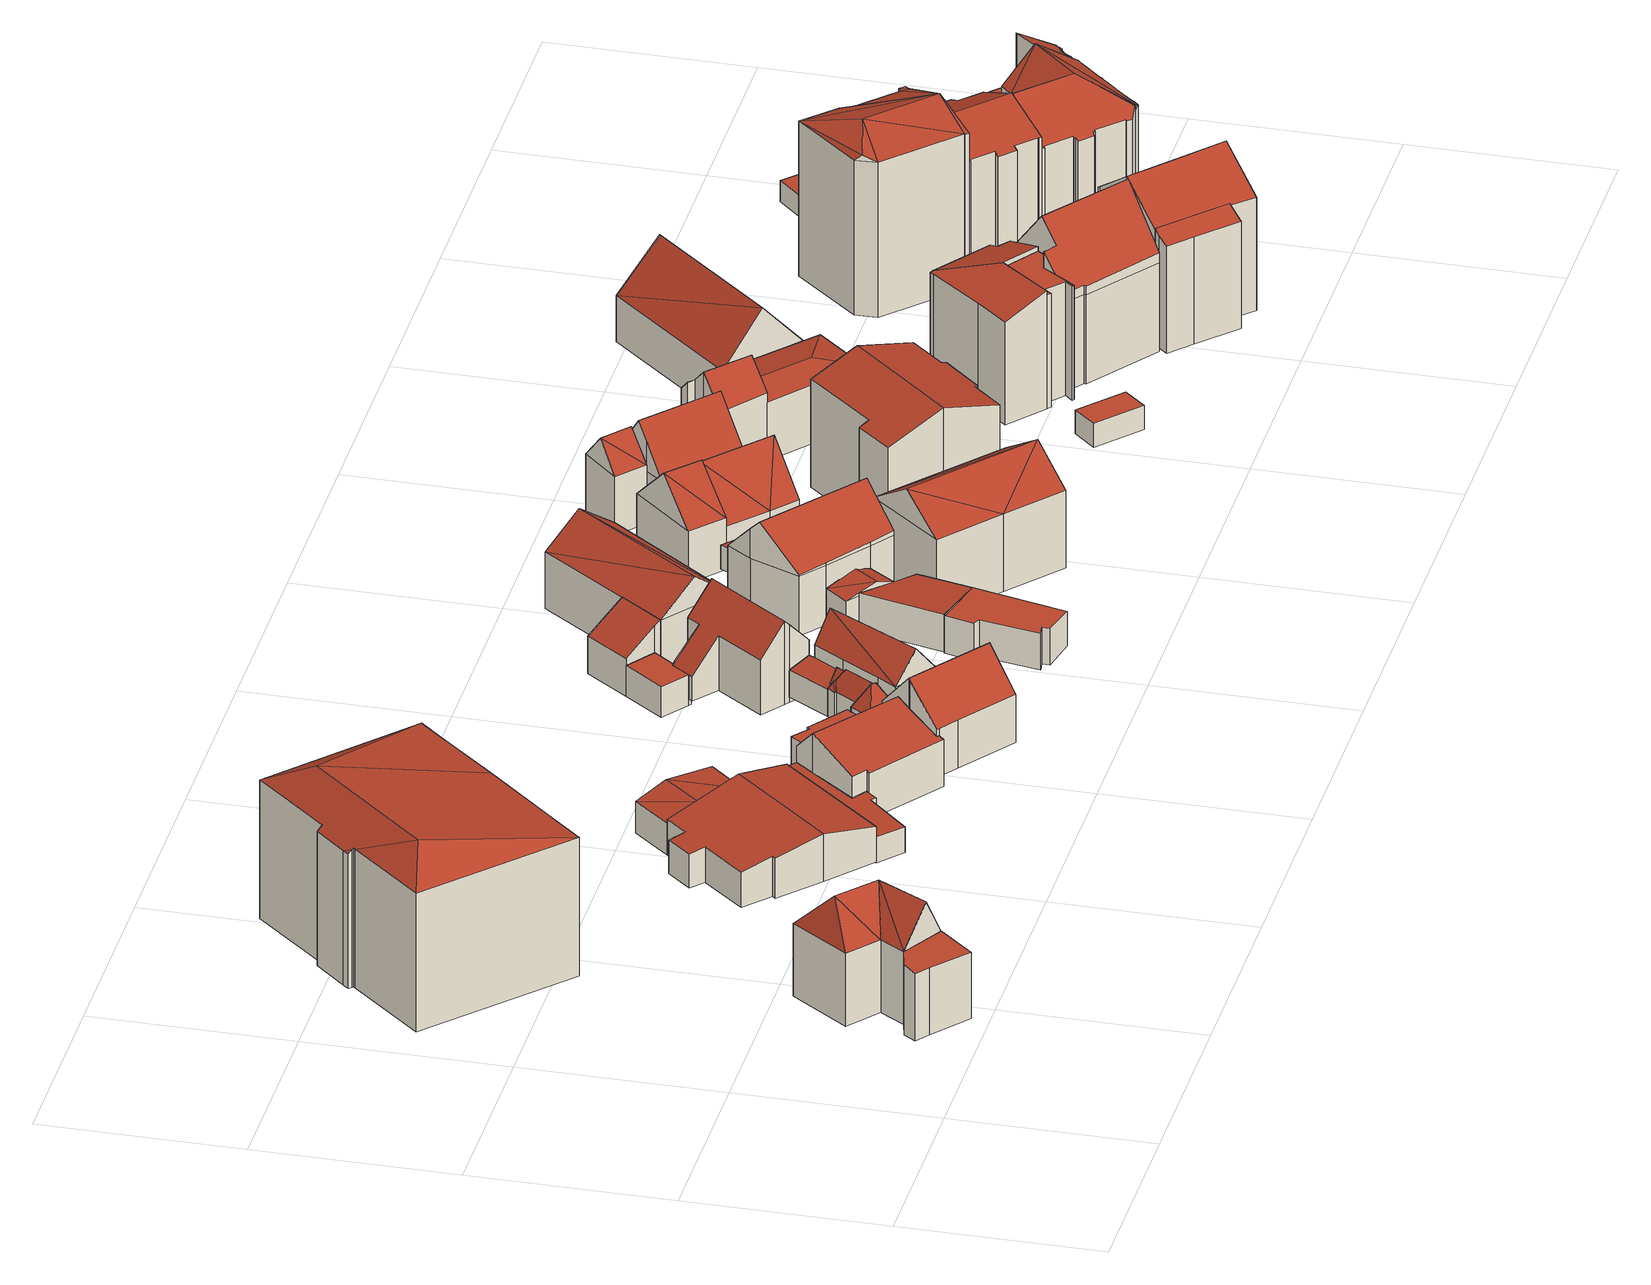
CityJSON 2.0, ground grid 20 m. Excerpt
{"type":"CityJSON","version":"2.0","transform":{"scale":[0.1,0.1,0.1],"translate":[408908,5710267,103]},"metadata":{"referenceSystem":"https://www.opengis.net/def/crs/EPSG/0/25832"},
"CityObjects":{
"building1":{"type":"Building","attributes":{"Gemeindeschluessel":"05978036","Geometrietyp2DReferenz":"3000","function":"31001_1000"},"children":["building1-1","building1-2","building1-3"]},
"building1-1":{"type":"BuildingPart","attributes":{"roofType":"2100","measuredHeight":7.74},"parents":["building1"],"geometry":[{"type":"MultiSurface","lod":"2","boundaries":[[[0,1,2,3]],[[1,4,5,2]],[[4,6,7,5]],[[8,9,10,11,12]],[[9,0,3,10]],[[9,8,6,4,1,0]],[[3,2,5,7,11,10]],[[12,6,8]],[[12,11,7,6]]],"semantics":{"surfaces":[{"type":"WallSurface"},{"type":"RoofSurface"},{"type":"GroundSurface"},{"type":"ClosureSurface"}],"values":[0,0,0,0,0,1,2,0,3]}}]},
"building1-2":{"type":"BuildingPart","attributes":{"roofType":"5000","measuredHeight":11.65},"parents":["building1"],"geometry":[{"type":"MultiSurface","lod":"2","boundaries":[[[6,13,14,7]],[[15,16,17,18]],[[16,12,11,17]],[[13,19,15]],[[19,13,6]],[[19,6,20]],[[16,15,19,20]],[[12,16,20]],[[20,6,12]],[[14,18,17,11,7]],[[13,15,18,14]],[[6,7,11,12]]],"semantics":{"surfaces":[{"type":"WallSurface"},{"type":"RoofSurface"},{"type":"GroundSurface"},{"type":"ClosureSurface"}],"values":[0,0,0,1,1,1,1,1,0,2,3,3]}}]},
"building1-3":{"type":"BuildingPart","attributes":{"roofType":"3200","measuredHeight":11.65},"parents":["building1"],"geometry":[{"type":"MultiSurface","lod":"2","boundaries":[[[21,22,23,24]],[[22,25,26,23]],[[25,15,18,26]],[[13,21,24,14]],[[21,27,22]],[[15,19,13]],[[27,13,19]],[[13,27,21]],[[15,25,22,19]],[[22,27,19]],[[24,23,26,18,14]],[[15,13,14,18]]],"semantics":{"surfaces":[{"type":"WallSurface"},{"type":"RoofSurface"},{"type":"GroundSurface"},{"type":"ClosureSurface"}],"values":[0,0,0,0,1,1,1,1,1,1,2,3]}}]},
"building2":{"type":"Building","attributes":{"name":"Nicolaischule","Gemeindeschluessel":"05978036","Geometrietyp2DReferenz":"3000","function":"31001_3021"},"children":["building2-1","building2-2"]},
"building2-1":{"type":"BuildingPart","attributes":{"roofType":"2100","measuredHeight":4.07},"parents":["building2"],"geometry":[{"type":"MultiSurface","lod":"2","boundaries":[[[28,29,30,31]],[[29,32,33,30]],[[32,34,35,33]],[[36,28,31,37]],[[36,38,34,32,29,28]],[[31,30,33,35,39,37]],[[37,39,38,36]],[[39,35,34,38]]],"semantics":{"surfaces":[{"type":"WallSurface"},{"type":"RoofSurface"},{"type":"GroundSurface"},{"type":"ClosureSurface"}],"values":[0,0,0,0,1,2,3,3]}}]},
"building2-2":{"type":"BuildingPart","attributes":{"roofType":"3200","measuredHeight":17.25},"parents":["building2"],"geometry":[{"type":"MultiSurface","lod":"2","boundaries":[[[40,41,42,43]],[[41,44,45,42]],[[44,46,47,45]],[[46,48,36,37,47]],[[49,50,51,35,34]],[[50,52,53,51]],[[52,54,55,53]],[[54,56,57,55]],[[56,58,59,57]],[[58,60,61,59]],[[60,62,63,61]],[[62,40,43,63]],[[52,50,64]],[[46,44,65]],[[66,48,46,65]],[[50,49,66,65,64]],[[58,56,54,64,65,44,41,40,62]],[[54,52,64]],[[62,60,58]],[[43,42,45,47,37,39,35,51,53,55,57,59,61,63]],[[66,38,36,48]],[[38,39,37,36]],[[34,38,66,49]],[[39,38,34,35]]],"semantics":{"surfaces":[{"type":"WallSurface"},{"type":"RoofSurface"},{"type":"GroundSurface"},{"type":"ClosureSurface"}],"values":[0,0,0,0,0,0,0,0,0,0,0,0,1,1,1,1,1,1,1,2,0,3,0,3]}}]},
"building3":{"type":"Building","attributes":{"Gemeindeschluessel":"05978036","Geometrietyp2DReferenz":"3000","function":"31001_3021"},"children":["building3-1","building3-2"]},
"building3-1":{"type":"BuildingPart","attributes":{"roofType":"3100","measuredHeight":5.02},"parents":["building3"],"geometry":[{"type":"MultiSurface","lod":"2","boundaries":[[[67,68,69,70]],[[68,71,72,69]],[[71,73,74,72]],[[73,75,76,74]],[[75,77,78,76]],[[77,79,80,78]],[[79,81,82,80]],[[81,83,84,82]],[[83,85,86,87,84]],[[88,89,90,91,92]],[[89,67,70,90]],[[93,85,83,81,79,77,75,73,71,68]],[[68,67,89,88,93]],[[70,69,72,74,76,78,80,82,84,87,94,91,90]],[[95,96,86,85,93]],[[94,87,86,95]],[[86,96,95]],[[88,92,95,93]],[[94,95,92,91]]],"semantics":{"surfaces":[{"type":"WallSurface"},{"type":"RoofSurface"},{"type":"GroundSurface"},{"type":"ClosureSurface"}],"values":[0,0,0,0,0,0,0,0,0,0,0,1,1,2,0,3,3,0,3]}}]},
"building3-2":{"type":"BuildingPart","attributes":{"roofType":"3100","measuredHeight":4.11},"parents":["building3"],"geometry":[{"type":"MultiSurface","lod":"2","boundaries":[[[97,92,91,98]],[[86,99,100,87]],[[99,97,98,100]],[[96,101,99]],[[99,86,96]],[[101,92,97]],[[96,95,92,101]],[[99,101,97]],[[98,91,94,87,100]],[[87,94,95,86]],[[94,91,92,95]],[[96,86,95]]],"semantics":{"surfaces":[{"type":"WallSurface"},{"type":"RoofSurface"},{"type":"GroundSurface"},{"type":"ClosureSurface"}],"values":[0,0,0,1,1,1,1,0,2,3,3,3]}}]},
"building4":{"type":"Building","attributes":{"Gemeindeschluessel":"05978036","Geometrietyp2DReferenz":"3000","function":"31001_2460","roofType":"2100","measuredHeight":3.48},"geometry":[{"type":"MultiSurface","lod":"2","boundaries":[[[102,103,104,105]],[[103,106,107,104]],[[106,108,109,107]],[[108,110,111,109]],[[110,112,113,111]],[[112,114,115,113]],[[114,116,117,115]],[[116,118,119,117]],[[118,120,121,119]],[[120,102,105,121]],[[120,118,116,114,112,110,108,106,103,102]],[[105,104,107,109,111,113,115,117,119,121]]],"semantics":{"surfaces":[{"type":"WallSurface"},{"type":"RoofSurface"},{"type":"GroundSurface"}],"values":[0,0,0,0,0,0,0,0,0,0,1,2]}}]},
"building5":{"type":"Building","attributes":{"Gemeindeschluessel":"05978036","Geometrietyp2DReferenz":"3000","function":"31001_1000","roofType":"3100","measuredHeight":7.21},"geometry":[{"type":"MultiSurface","lod":"2","boundaries":[[[122,123,124,125]],[[123,126,127,124]],[[126,128,129,127]],[[128,130,131,129]],[[130,132,133,131]],[[132,134,135,133]],[[134,136,137,135]],[[136,138,139,137]],[[138,140,141,139]],[[140,142,143,141]],[[142,144,145,143]],[[144,146,147,145]],[[146,122,125,147]],[[142,140,138,136,134,132]],[[132,130,128,126,123,122,146,144,142]],[[125,124,127,129,131,133,135,137,139,141,143,145,147]]],"semantics":{"surfaces":[{"type":"WallSurface"},{"type":"RoofSurface"},{"type":"GroundSurface"}],"values":[0,0,0,0,0,0,0,0,0,0,0,0,0,1,1,2]}}]},
"building6":{"type":"Building","attributes":{"Gemeindeschluessel":"05978036","Geometrietyp2DReferenz":"3000","function":"31001_1310","roofType":"9999","measuredHeight":3},"geometry":[{"type":"MultiSurface","lod":"2","boundaries":[[[148,149,150,151,152,153,154,155,156]],[[156,155,157,158]],[[155,154,159,157]],[[154,153,160,159]],[[153,152,161,160]],[[152,151,162,161]],[[151,150,163,162]],[[150,149,164,163]],[[149,148,165,164]],[[148,156,158,165]],[[158,157,159,160,161,162,163,164,165]]],"semantics":{"surfaces":[{"type":"RoofSurface"},{"type":"WallSurface"},{"type":"GroundSurface"}],"values":[0,1,1,1,1,1,1,1,1,1,2]}}]},
"building7":{"type":"Building","attributes":{"Gemeindeschluessel":"05978036","Geometrietyp2DReferenz":"3000","function":"31001_1000","roofType":"3100","measuredHeight":8.89},"geometry":[{"type":"MultiSurface","lod":"2","boundaries":[[[166,167,168,169]],[[167,170,171,168]],[[170,172,173,171]],[[172,174,175,173]],[[174,176,177,175]],[[176,178,179,177]],[[178,180,181,179]],[[180,182,183,181]],[[182,184,185,183]],[[184,166,169,185]],[[180,178,176,174,172]],[[172,170,167,166,184,182,180]],[[169,168,171,173,175,177,179,181,183,185]]],"semantics":{"surfaces":[{"type":"WallSurface"},{"type":"RoofSurface"},{"type":"GroundSurface"}],"values":[0,0,0,0,0,0,0,0,0,0,1,1,2]}}]},
"building8":{"type":"Building","attributes":{"Gemeindeschluessel":"05978036","Geometrietyp2DReferenz":"3000","function":"31001_1000","roofType":"5000","measuredHeight":5.27},"geometry":[{"type":"MultiSurface","lod":"2","boundaries":[[[186,187,188,189]],[[187,190,191,188]],[[190,192,193,191]],[[192,194,195,193]],[[194,196,197,195]],[[196,198,199,197]],[[198,200,201,199]],[[200,202,203,201]],[[202,204,205,203]],[[204,206,207,205]],[[206,186,189,207]],[[200,208,209,210,211,212,204,202]],[[208,198,196,209]],[[213,214,210,209,196,194]],[[213,194,192]],[[214,213,192,190]],[[211,210,214,190,187]],[[215,212,211,187,186]],[[215,186,206]],[[212,215,206,204]],[[198,208,200]],[[189,188,191,193,195,197,199,201,203,205,207]]],"semantics":{"surfaces":[{"type":"WallSurface"},{"type":"RoofSurface"},{"type":"GroundSurface"}],"values":[0,0,0,0,0,0,0,0,0,0,0,1,1,1,1,1,1,1,1,1,0,2]}}]},
"building9":{"type":"Building","attributes":{"Gemeindeschluessel":"05978036","Geometrietyp2DReferenz":"3000","function":"31001_1000","roofType":"3100","measuredHeight":7.88},"geometry":[{"type":"MultiSurface","lod":"2","boundaries":[[[216,217,201,203]],[[217,218,219,201]],[[218,220,221,219]],[[220,222,223,221]],[[222,224,205,223]],[[224,216,203,205]],[[224,225,218,217,216]],[[225,224,226]],[[226,220,225]],[[220,226,222]],[[218,225,220]],[[226,224,222]],[[203,201,219,221,223,205]]],"semantics":{"surfaces":[{"type":"WallSurface"},{"type":"RoofSurface"},{"type":"GroundSurface"}],"values":[0,0,0,0,0,0,1,1,1,1,0,0,2]}}]},
"building10":{"type":"Building","attributes":{"Gemeindeschluessel":"05978036","Geometrietyp2DReferenz":"3000","function":"31001_1000","roofType":"2100","measuredHeight":3.48},"geometry":[{"type":"MultiSurface","lod":"2","boundaries":[[[227,228,199,201]],[[228,229,197,199]],[[229,230,195,197]],[[230,231,232,195]],[[231,233,234,232]],[[233,235,219,234]],[[235,227,201,219]],[[235,233,231,230,229,228,227]],[[201,199,197,195,232,234,219]]],"semantics":{"surfaces":[{"type":"WallSurface"},{"type":"RoofSurface"},{"type":"GroundSurface"}],"values":[0,0,0,0,0,0,0,1,2]}}]},
"building11":{"type":"Building","attributes":{"Gemeindeschluessel":"05978036","Geometrietyp2DReferenz":"3000","function":"31001_1310","roofType":"1000","measuredHeight":3.18},"geometry":[{"type":"MultiSurface","lod":"2","boundaries":[[[236,237,238,239]],[[237,240,241,238]],[[240,242,243,241]],[[242,244,245,243]],[[244,246,247,245]],[[246,236,239,247]],[[246,244,242,240,237,236]],[[239,238,241,243,245,247]]],"semantics":{"surfaces":[{"type":"WallSurface"},{"type":"RoofSurface"},{"type":"GroundSurface"}],"values":[0,0,0,0,0,0,1,2]}}]},
"building12":{"type":"Building","attributes":{"Gemeindeschluessel":"05978036","Geometrietyp2DReferenz":"3000","function":"31001_1000","roofType":"3100","measuredHeight":8.77},"geometry":[{"type":"MultiSurface","lod":"2","boundaries":[[[248,249,250,251]],[[249,252,253,250]],[[252,254,255,253]],[[254,256,257,255]],[[256,237,258,257]],[[237,259,260,258]],[[259,261,262,260]],[[261,263,264,262]],[[263,265,266,264]],[[265,267,268,266]],[[267,269,270,268]],[[269,271,272,270]],[[271,248,251,272]],[[267,265,263,261,259,237,256,254,252,249]],[[249,248,271,269,267]],[[251,250,253,255,257,258,260,262,264,266,268,270,272]]],"semantics":{"surfaces":[{"type":"WallSurface"},{"type":"RoofSurface"},{"type":"GroundSurface"}],"values":[0,0,0,0,0,0,0,0,0,0,0,0,0,1,1,2]}}]},
"building13":{"type":"Building","attributes":{"Gemeindeschluessel":"05978036","Geometrietyp2DReferenz":"3000","function":"31001_1310","roofType":"2100","measuredHeight":6.39},"geometry":[{"type":"MultiSurface","lod":"2","boundaries":[[[273,274,275,243]],[[274,276,277,275]],[[276,278,279,277]],[[278,280,245,279]],[[280,273,243,245]],[[280,278,276,274,273]],[[243,275,277,279,245]]],"semantics":{"surfaces":[{"type":"WallSurface"},{"type":"RoofSurface"},{"type":"GroundSurface"}],"values":[0,0,0,0,0,1,2]}}]},
"building14":{"type":"Building","attributes":{"Gemeindeschluessel":"05978036","Geometrietyp2DReferenz":"3000","function":"31001_2460","roofType":"2100","measuredHeight":3.86},"geometry":[{"type":"MultiSurface","lod":"2","boundaries":[[[281,282,283,284]],[[282,285,286,283]],[[285,287,288,286]],[[287,289,290,288]],[[289,291,292,290]],[[291,293,294,292]],[[293,295,296,294]],[[295,281,284,296]],[[295,293,291,289,287,285,282,281]],[[284,283,286,288,290,292,294,296]]],"semantics":{"surfaces":[{"type":"WallSurface"},{"type":"RoofSurface"},{"type":"GroundSurface"}],"values":[0,0,0,0,0,0,0,0,1,2]}}]},
"building15":{"type":"Building","attributes":{"Gemeindeschluessel":"05978036","Geometrietyp2DReferenz":"3000","function":"31001_2460","roofType":"2100","measuredHeight":3.81},"geometry":[{"type":"MultiSurface","lod":"2","boundaries":[[[285,297,298,299]],[[297,300,301,298]],[[300,302,303,301]],[[302,304,305,303]],[[304,306,307,305]],[[306,285,299,307]],[[306,304,302,300,297,285]],[[299,298,301,303,305,307]]],"semantics":{"surfaces":[{"type":"WallSurface"},{"type":"RoofSurface"},{"type":"GroundSurface"}],"values":[0,0,0,0,0,0,1,2]}}]},
"building16":{"type":"Building","attributes":{"Gemeindeschluessel":"05978036","Geometrietyp2DReferenz":"3000","function":"31001_1000","roofType":"5000","measuredHeight":9.02},"geometry":[{"type":"MultiSurface","lod":"2","boundaries":[[[308,309,310,311]],[[309,312,313,310]],[[312,314,315,313]],[[314,308,311,315]],[[309,316,317]],[[316,309,308]],[[317,314,312]],[[314,317,316]],[[312,309,317]],[[308,314,316]],[[311,310,313,315]]],"semantics":{"surfaces":[{"type":"WallSurface"},{"type":"RoofSurface"},{"type":"GroundSurface"}],"values":[0,0,0,0,1,1,1,1,0,0,2]}}]},
"building17":{"type":"Building","attributes":{"Gemeindeschluessel":"05978036","Geometrietyp2DReferenz":"3000","function":"31001_2460","roofType":"5000","measuredHeight":3.92},"geometry":[{"type":"MultiSurface","lod":"2","boundaries":[[[318,319,320,321]],[[319,302,322,320]],[[302,323,324,322]],[[323,325,326,324]],[[325,318,321,326]],[[319,327,328,302]],[[327,318,328]],[[328,318,325,300]],[[302,328,300,323]],[[323,300,325]],[[318,327,319]],[[321,320,322,324,326]]],"semantics":{"surfaces":[{"type":"WallSurface"},{"type":"RoofSurface"},{"type":"GroundSurface"}],"values":[0,0,0,0,0,1,1,1,0,0,0,2]}}]},
"building18":{"type":"Building","attributes":{"Gemeindeschluessel":"05978036","Geometrietyp2DReferenz":"3000","function":"31001_1000","roofType":"5000","measuredHeight":10.36},"geometry":[{"type":"MultiSurface","lod":"2","boundaries":[[[329,330,331,332]],[[330,333,334,331]],[[333,335,336,334]],[[335,337,338,336]],[[337,339,340,338]],[[339,341,342,340]],[[341,343,344,342]],[[343,345,346,344]],[[345,329,332,346]],[[333,330,347,348,349,350,351]],[[349,348,352,353,354,355]],[[337,350,349,355,339]],[[339,355,354,341]],[[341,354,353,343]],[[343,353,352,345]],[[345,352,348,347,329]],[[335,351,350,337]],[[333,351,335]],[[329,347,330]],[[332,331,334,336,338,340,342,344,346]]],"semantics":{"surfaces":[{"type":"WallSurface"},{"type":"RoofSurface"},{"type":"GroundSurface"}],"values":[0,0,0,0,0,0,0,0,0,1,1,0,0,0,0,0,0,0,0,2]}}]},
"building19":{"type":"Building","attributes":{"Gemeindeschluessel":"05978036","Geometrietyp2DReferenz":"3000","function":"31001_2000","roofType":"5000","measuredHeight":11.27},"geometry":[{"type":"MultiSurface","lod":"2","boundaries":[[[356,357,358,359]],[[357,360,361,358]],[[360,362,363,361]],[[362,364,365,363]],[[364,366,367,365]],[[366,356,359,367]],[[368,360,357,356]],[[356,369,368]],[[364,362,368]],[[364,368,369]],[[364,369,366]],[[360,368,362]],[[366,369,356]],[[359,358,361,363,365,367]]],"semantics":{"surfaces":[{"type":"WallSurface"},{"type":"RoofSurface"},{"type":"GroundSurface"}],"values":[0,0,0,0,0,0,1,1,1,1,1,0,0,2]}}]},
"building20":{"type":"Building","attributes":{"Gemeindeschluessel":"05978036","Geometrietyp2DReferenz":"3000","function":"31001_1000","roofType":"1000","measuredHeight":2.49},"geometry":[{"type":"MultiSurface","lod":"2","boundaries":[[[370,371,372,373]],[[371,374,375,372]],[[374,376,377,375]],[[376,378,379,377]],[[378,370,373,379]],[[378,376,374,371,370]],[[373,372,375,377,379]]],"semantics":{"surfaces":[{"type":"WallSurface"},{"type":"RoofSurface"},{"type":"GroundSurface"}],"values":[0,0,0,0,0,1,2]}}]},
"building21":{"type":"Building","attributes":{"Gemeindeschluessel":"05978036","Geometrietyp2DReferenz":"3000","function":"31001_1000","roofType":"5000","measuredHeight":9.56},"geometry":[{"type":"MultiSurface","lod":"2","boundaries":[[[380,381,382,383]],[[381,384,385,382]],[[384,386,387,385]],[[386,380,383,387]],[[388,386,389]],[[386,388,380]],[[381,389,384]],[[389,381,388]],[[386,384,389]],[[381,380,388]],[[383,382,385,387]]],"semantics":{"surfaces":[{"type":"WallSurface"},{"type":"RoofSurface"},{"type":"GroundSurface"}],"values":[0,0,0,0,1,1,1,1,0,0,2]}}]},
"building22":{"type":"Building","attributes":{"Gemeindeschluessel":"05978036","Geometrietyp2DReferenz":"3000","function":"31001_2000","roofType":"1000","measuredHeight":2.8},"geometry":[{"type":"MultiSurface","lod":"2","boundaries":[[[390,391,392,393]],[[391,394,395,392]],[[394,396,397,395]],[[396,398,399,397]],[[398,390,393,399]],[[398,396,394,391,390]],[[393,392,395,397,399]]],"semantics":{"surfaces":[{"type":"WallSurface"},{"type":"RoofSurface"},{"type":"GroundSurface"}],"values":[0,0,0,0,0,1,2]}}]},
"building23":{"type":"Building","attributes":{"Gemeindeschluessel":"05978036","Geometrietyp2DReferenz":"3000","function":"31001_1000","roofType":"5000","measuredHeight":9.39},"geometry":[{"type":"MultiSurface","lod":"2","boundaries":[[[400,401,402,403]],[[401,404,405,402]],[[404,406,407,405]],[[406,408,409,407]],[[408,400,403,409]],[[401,410,404]],[[410,401,411]],[[410,408,406]],[[411,408,410]],[[408,411,400]],[[401,400,411]],[[406,404,410]],[[403,402,405,407,409]]],"semantics":{"surfaces":[{"type":"WallSurface"},{"type":"RoofSurface"},{"type":"GroundSurface"}],"values":[0,0,0,0,0,1,1,1,1,1,0,0,2]}}]},
"building24":{"type":"Building","attributes":{"Gemeindeschluessel":"05978036","Geometrietyp2DReferenz":"3000","function":"31001_1000"},"children":["building24-1","building24-2"]},
"building24-1":{"type":"BuildingPart","attributes":{"roofType":"3100","measuredHeight":8.93},"parents":["building24"],"geometry":[{"type":"MultiSurface","lod":"2","boundaries":[[[412,413,414,415,416]],[[413,417,418,414]],[[417,419,420,421,418]],[[417,413,422]],[[422,412,423,424]],[[412,422,413]],[[417,424,419]],[[424,417,422]],[[415,414,418,421]],[[420,419,425]],[[416,415,421,420]],[[416,420,425,412]],[[419,424,423,425]],[[425,423,412]]],"semantics":{"surfaces":[{"type":"WallSurface"},{"type":"RoofSurface"},{"type":"GroundSurface"},{"type":"ClosureSurface"}],"values":[0,0,0,0,1,1,1,1,2,0,3,3,0,3]}}]},
"building24-2":{"type":"BuildingPart","attributes":{"roofType":"5000","measuredHeight":10.32},"parents":["building24"],"geometry":[{"type":"MultiSurface","lod":"2","boundaries":[[[426,427,428,429]],[[427,416,415,428]],[[420,430,431,421]],[[430,432,433,431]],[[432,434,435,433]],[[434,426,429,435]],[[436,432,430,420,425,423,437]],[[437,438,427,426,434,436]],[[427,438,412,416]],[[432,436,434]],[[429,428,415,421,431,433,435]],[[421,415,416,420]],[[412,438,437,423]],[[416,412,425,420]],[[412,423,425]]],"semantics":{"surfaces":[{"type":"WallSurface"},{"type":"RoofSurface"},{"type":"GroundSurface"},{"type":"ClosureSurface"}],"values":[0,0,0,0,0,0,1,1,0,0,2,3,0,3,3]}}]},
"building25":{"type":"Building","attributes":{"Gemeindeschluessel":"05978036","Geometrietyp2DReferenz":"3000","function":"31001_1000","roofType":"3100","measuredHeight":13.03},"geometry":[{"type":"MultiSurface","lod":"2","boundaries":[[[439,440,441,442]],[[440,443,444,441]],[[443,445,446,444]],[[445,447,448,446]],[[447,449,450,448]],[[449,451,452,450]],[[451,453,454,452]],[[453,455,456,454]],[[455,457,458,456]],[[457,459,460,458]],[[459,461,462,460]],[[461,439,442,462]],[[457,455,453,451,449,447]],[[447,445,443,440,439,461,459,457]],[[442,441,444,446,448,450,452,454,456,458,460,462]]],"semantics":{"surfaces":[{"type":"WallSurface"},{"type":"RoofSurface"},{"type":"GroundSurface"}],"values":[0,0,0,0,0,0,0,0,0,0,0,0,1,1,2]}}]},
"building26":{"type":"Building","attributes":{"Gemeindeschluessel":"05978036","Geometrietyp2DReferenz":"3000","function":"31001_2500","roofType":"1000","measuredHeight":2.47},"geometry":[{"type":"MultiSurface","lod":"2","boundaries":[[[463,464,465,466]],[[464,467,468,465]],[[467,469,470,468]],[[469,463,466,470]],[[469,467,464,463]],[[466,465,468,470]]],"semantics":{"surfaces":[{"type":"WallSurface"},{"type":"RoofSurface"},{"type":"GroundSurface"}],"values":[0,0,0,0,1,2]}}]},
"building27":{"type":"Building","attributes":{"Gemeindeschluessel":"05978036","Geometrietyp2DReferenz":"3000","function":"31001_2000"},"children":["building27-1","building27-2"]},
"building27-1":{"type":"BuildingPart","attributes":{"roofType":"5000","measuredHeight":7.01},"parents":["building27"],"geometry":[{"type":"MultiSurface","lod":"2","boundaries":[[[471,472,473,474]],[[472,475,476,473]],[[475,477,478,476]],[[477,479,480,478]],[[479,481,482,480]],[[479,477,483]],[[477,475,472,471,484,483]],[[484,485,481,479,483]],[[474,473,476,478,480,482,486,487]],[[487,486,485,484]],[[486,482,481,485]],[[487,484,471,474]]],"semantics":{"surfaces":[{"type":"WallSurface"},{"type":"RoofSurface"},{"type":"GroundSurface"},{"type":"ClosureSurface"}],"values":[0,0,0,0,0,1,1,1,2,3,3,3]}}]},
"building27-2":{"type":"BuildingPart","attributes":{"roofType":"3100","measuredHeight":9.85},"parents":["building27"],"geometry":[{"type":"MultiSurface","lod":"2","boundaries":[[[488,489,490,491]],[[489,492,493,490]],[[492,494,495,493]],[[494,496,497,495]],[[496,498,499,497]],[[498,500,471,474,499]],[[501,502,503,482,481]],[[502,488,491,503]],[[504,500,498,496,494,492,489]],[[489,488,502,501,504]],[[491,490,493,495,497,499,474,487,486,482,503]],[[485,484,471,500,504]],[[486,487,484,485]],[[487,474,471,484]],[[501,481,485,504]],[[486,485,481,482]]],"semantics":{"surfaces":[{"type":"WallSurface"},{"type":"RoofSurface"},{"type":"GroundSurface"},{"type":"ClosureSurface"}],"values":[0,0,0,0,0,0,0,0,1,1,2,0,3,3,0,3]}}]},
"building28":{"type":"Building","attributes":{"Gemeindeschluessel":"05978036","Geometrietyp2DReferenz":"3000","function":"31001_1000"},"children":["building28-1","building28-2","building28-3"]},
"building28-1":{"type":"BuildingPart","attributes":{"roofType":"2100","measuredHeight":12.38},"parents":["building28"],"geometry":[{"type":"MultiSurface","lod":"2","boundaries":[[[505,506,507,508,509]],[[506,510,511,507]],[[510,512,513,511]],[[512,514,515,513]],[[514,516,517,515]],[[516,514,512,510,506,505,518]],[[519,508,507,511,513,515,517]],[[505,509,520,518]],[[509,508,519,520]],[[519,517,516,518,520]]],"semantics":{"surfaces":[{"type":"WallSurface"},{"type":"RoofSurface"},{"type":"GroundSurface"},{"type":"ClosureSurface"}],"values":[0,0,0,0,0,1,2,0,3,3]}}]},
"building28-2":{"type":"BuildingPart","attributes":{"roofType":"1000","measuredHeight":11.88},"parents":["building28"],"geometry":[{"type":"MultiSurface","lod":"2","boundaries":[[[521,522,523,524]],[[522,525,526,523]],[[525,527,528,526]],[[527,529,530,528]],[[529,531,532,530]],[[531,533,534,532]],[[533,535,536,534]],[[535,537,538,536]],[[537,539,540,538]],[[539,509,508,540]],[[520,509,539,537,535,533,531,529,527,525,522,521]],[[524,523,526,528,530,532,534,536,538,540,508,519]],[[519,508,509,520]],[[524,519,520,521]]],"semantics":{"surfaces":[{"type":"WallSurface"},{"type":"RoofSurface"},{"type":"GroundSurface"},{"type":"ClosureSurface"}],"values":[0,0,0,0,0,0,0,0,0,0,1,2,3,3]}}]},
"building28-3":{"type":"BuildingPart","attributes":{"roofType":"2100","measuredHeight":12.4},"parents":["building28"],"geometry":[{"type":"MultiSurface","lod":"2","boundaries":[[[541,542,543,544]],[[542,545,546,543]],[[545,547,548,546]],[[547,549,521,524,548]],[[541,544,517,516]],[[516,518,549,547,545,542,541]],[[544,543,546,548,524,519,517]],[[520,521,549,518]],[[520,519,524,521]],[[516,517,519,520,518]]],"semantics":{"surfaces":[{"type":"WallSurface"},{"type":"RoofSurface"},{"type":"GroundSurface"},{"type":"ClosureSurface"}],"values":[0,0,0,0,0,1,2,0,3,3]}}]},
"building29":{"type":"Building","attributes":{"Gemeindeschluessel":"05978036","Geometrietyp2DReferenz":"3000","function":"31001_1100","roofType":"3100","measuredHeight":9.87},"geometry":[{"type":"MultiSurface","lod":"2","boundaries":[[[550,551,552,553]],[[551,554,555,552]],[[554,556,557,555]],[[556,550,553,557]],[[554,551,558]],[[550,556,559]],[[551,559,558]],[[559,551,550]],[[558,556,554]],[[556,558,559]],[[553,552,555,557]]],"semantics":{"surfaces":[{"type":"WallSurface"},{"type":"RoofSurface"},{"type":"GroundSurface"}],"values":[0,0,0,0,0,0,1,1,1,1,2]}}]},
"building30":{"type":"Building","attributes":{"Gemeindeschluessel":"05978036","Geometrietyp2DReferenz":"3000","function":"31001_1100","roofType":"5000","measuredHeight":15.56},"geometry":[{"type":"MultiSurface","lod":"2","boundaries":[[[560,561,562,563]],[[561,564,565,562]],[[564,566,567,565]],[[566,568,569,567]],[[568,570,571,569]],[[570,572,573,571]],[[572,574,575,573]],[[574,576,577,575]],[[576,578,579,577]],[[578,580,581,579]],[[580,582,583,581]],[[582,584,585,583]],[[584,560,563,585]],[[586,587,572,570,588,589,590,591]],[[590,592,593,594,595,596,597,598,591]],[[576,586,591,598,578]],[[578,598,597,580]],[[580,597,596,582]],[[582,596,595,584]],[[584,595,594,560]],[[560,594,593,561]],[[561,593,592,564]],[[564,592,590,589,566]],[[566,589,588,568]],[[568,588,570]],[[574,587,586,576]],[[572,587,574]],[[563,562,565,567,569,571,573,575,577,579,581,583,585]]],"semantics":{"surfaces":[{"type":"WallSurface"},{"type":"RoofSurface"},{"type":"GroundSurface"}],"values":[0,0,0,0,0,0,0,0,0,0,0,0,0,1,1,0,0,0,0,0,0,0,0,0,0,0,0,2]}}]},
"building31":{"type":"Building","attributes":{"Gemeindeschluessel":"05978036","Geometrietyp2DReferenz":"3000","function":"31001_1000"},"children":["building31-1","building31-2"]},
"building31-1":{"type":"BuildingPart","attributes":{"roofType":"2100","measuredHeight":12.03},"parents":["building31"],"geometry":[{"type":"MultiSurface","lod":"2","boundaries":[[[599,600,601,602]],[[600,603,604,601]],[[603,605,606,604]],[[605,607,608,609,606]],[[610,599,602,611,612]],[[610,607,605,603,600,599]],[[602,601,604,606,609,611]],[[612,608,607,610]],[[612,611,609,608]]],"semantics":{"surfaces":[{"type":"WallSurface"},{"type":"RoofSurface"},{"type":"GroundSurface"},{"type":"ClosureSurface"}],"values":[0,0,0,0,0,1,2,0,3]}}]},
"building31-2":{"type":"BuildingPart","attributes":{"roofType":"3100","measuredHeight":15.28},"parents":["building31"],"geometry":[{"type":"MultiSurface","lod":"2","boundaries":[[[608,613,614,609]],[[613,615,616,614]],[[615,617,618,616]],[[617,619,620,618]],[[619,621,622,620]],[[621,623,624,622]],[[623,625,626,624]],[[625,627,628,626]],[[627,629,630,628]],[[629,631,632,630]],[[631,612,611,632]],[[629,627,625,623,621,619,617,615,613]],[[613,608,612,631,629]],[[609,614,616,618,620,622,624,626,628,630,632,611]],[[609,611,612,608]]],"semantics":{"surfaces":[{"type":"WallSurface"},{"type":"RoofSurface"},{"type":"GroundSurface"},{"type":"ClosureSurface"}],"values":[0,0,0,0,0,0,0,0,0,0,0,1,1,2,3]}}]},
"building32":{"type":"Building","attributes":{"Gemeindeschluessel":"05978036","Geometrietyp2DReferenz":"3000","function":"31001_1100","roofType":"5000","measuredHeight":18.02},"geometry":[{"type":"MultiSurface","lod":"2","boundaries":[[[633,634,635,636]],[[634,637,638,635]],[[637,639,640,638]],[[639,641,642,640]],[[641,643,644,642]],[[643,645,646,644]],[[645,647,648,646]],[[647,649,650,648]],[[649,651,652,650]],[[651,653,654,652]],[[653,655,656,654]],[[655,657,658,656]],[[657,633,636,658]],[[641,659,660]],[[659,641,639]],[[661,634,657]],[[660,634,661]],[[660,637,634]],[[637,660,659]],[[657,634,633]],[[651,649,653]],[[647,653,649]],[[653,661,655]],[[647,661,653]],[[645,661,647]],[[643,661,645]],[[641,661,643]],[[661,641,660]],[[639,637,659]],[[657,655,661]],[[636,635,638,640,642,644,646,648,650,652,654,656,658]]],"semantics":{"surfaces":[{"type":"WallSurface"},{"type":"RoofSurface"},{"type":"GroundSurface"}],"values":[0,0,0,0,0,0,0,0,0,0,0,0,0,1,1,1,1,1,1,1,1,1,1,1,1,1,1,1,0,0,2]}}]},
"building33":{"type":"Building","attributes":{"Gemeindeschluessel":"05978036","Geometrietyp2DReferenz":"3000","function":"31001_1000","roofType":"3100","measuredHeight":15.13},"geometry":[{"type":"MultiSurface","lod":"2","boundaries":[[[662,663,664,665]],[[663,666,667,664]],[[666,668,669,667]],[[668,670,671,669]],[[670,672,673,671]],[[672,674,675,673]],[[674,676,677,675]],[[676,678,679,677]],[[678,680,681,679]],[[680,682,683,681]],[[682,684,685,683]],[[684,686,687,685]],[[686,688,689,687]],[[688,690,691,689]],[[690,692,693,691]],[[692,694,695,693]],[[694,696,697,695]],[[696,698,699,697]],[[698,700,701,699]],[[700,702,703,701]],[[702,704,705,703]],[[704,662,665,705]],[[700,698,696,694,692,690,688,686,684,682,680,678]],[[678,676,674,672,670,668,666,663,662,704,702,700]],[[665,664,667,669,671,673,675,677,679,681,683,685,687,689,691,693,695,697,699,701,703,705]]],"semantics":{"surfaces":[{"type":"WallSurface"},{"type":"RoofSurface"},{"type":"GroundSurface"}],"values":[0,0,0,0,0,0,0,0,0,0,0,0,0,0,0,0,0,0,0,0,0,0,1,1,2]}}]},
"building34":{"type":"Building","attributes":{"Gemeindeschluessel":"05978036","Geometrietyp2DReferenz":"3000","function":"31001_1000"},"children":["building34-1","building34-2","building34-3","building34-4"]},
"building34-1":{"type":"BuildingPart","attributes":{"roofType":"1000","measuredHeight":9.04},"parents":["building34"],"geometry":[{"type":"MultiSurface","lod":"2","boundaries":[[[706,707,708,709]],[[707,710,711,708]],[[712,710,707,706]],[[708,711,713,709]],[[713,711,710,712]],[[709,713,712,706]]],"semantics":{"surfaces":[{"type":"WallSurface"},{"type":"RoofSurface"},{"type":"GroundSurface"},{"type":"ClosureSurface"}],"values":[0,0,1,2,3,3]}}]},
"building34-2":{"type":"BuildingPart","attributes":{"roofType":"5000","measuredHeight":14.81},"parents":["building34"],"geometry":[{"type":"MultiSurface","lod":"2","boundaries":[[[714,715,716,717]],[[715,718,706,709,716]],[[719,720,721,722]],[[720,723,724,721]],[[723,725,726,724]],[[725,727,728,726]],[[727,729,730,728]],[[729,731,732,730]],[[731,733,734,732]],[[733,735,736,734]],[[735,737,738,736]],[[737,739,740,738]],[[739,741,742,740]],[[741,743,744,742]],[[743,745,746,744]],[[745,747,748,746]],[[747,749,750,748]],[[749,751,752,714]],[[753,747,745,754,755,739,737,756,757,731,729,758,759,723,720,719,760,761]],[[751,753,761,752]],[[715,714,761,718]],[[714,752,761]],[[723,759,725]],[[725,759,758,727]],[[727,758,729]],[[731,757,733]],[[733,757,756,735]],[[735,756,737]],[[739,755,741]],[[741,755,754,743]],[[743,754,745]],[[747,753,751,749]],[[717,716,709,713,722,721,724,726,728,730,732,734,736,738,740,742,744,746,748,750]],[[712,706,718,762]],[[713,709,706,712]],[[722,713,712,762,719]],[[749,714,717,750]],[[761,760,763,762,718]],[[763,760,719,762]]],"semantics":{"surfaces":[{"type":"WallSurface"},{"type":"RoofSurface"},{"type":"GroundSurface"},{"type":"ClosureSurface"}],"values":[0,0,0,0,0,0,0,0,0,0,0,0,0,0,0,0,0,1,1,1,1,1,0,0,0,0,0,0,0,0,0,0,2,0,3,3,3,0,3]}}]},
"building34-3":{"type":"BuildingPart","attributes":{"roofType":"2100","measuredHeight":14.29},"parents":["building34"],"geometry":[{"type":"MultiSurface","lod":"2","boundaries":[[[764,765,766,711,710]],[[765,767,768,766]],[[767,769,770,768]],[[769,771,772,770]],[[771,773,774,772]],[[773,775,776,774]],[[775,777,778,776]],[[777,779,780,778]],[[779,781,782,780]],[[781,783,784,782]],[[783,785,786,784]],[[785,719,722,786]],[[719,785,783,781,779,777,775,773,771,769,767,765,764,763,760]],[[713,711,766,768,770,772,774,776,778,780,782,784,786,722]],[[710,712,762,763,764]],[[710,711,713,712]],[[722,719,762,712,713]],[[762,719,760,763]]],"semantics":{"surfaces":[{"type":"WallSurface"},{"type":"RoofSurface"},{"type":"GroundSurface"},{"type":"ClosureSurface"}],"values":[0,0,0,0,0,0,0,0,0,0,0,0,1,2,0,3,3,3]}}]},
"building34-4":{"type":"BuildingPart","attributes":{"roofType":"5000","measuredHeight":14.81},"parents":["building34"],"geometry":[{"type":"MultiSurface","lod":"2","boundaries":[[[787,788,789,790]],[[788,791,792,789]],[[791,793,794,792]],[[793,795,796,794]],[[795,797,798,796]],[[797,799,800,798]],[[799,801,802,800]],[[801,803,804,802]],[[803,805,806,804]],[[805,807,808,806]],[[807,809,810,808]],[[809,811,812,810]],[[811,813,814,812]],[[813,714,717,814]],[[749,751,750]],[[751,815,816,750]],[[815,817,818,816]],[[817,787,790,818]],[[751,749,714,752]],[[714,813,811,752]],[[811,809,807,805,803,801,799,797,795,793,791,788,787,817,815,751,752]],[[790,789,792,794,796,798,800,802,804,806,808,810,812,814,717,750,816,818]],[[714,749,750,717]]],"semantics":{"surfaces":[{"type":"WallSurface"},{"type":"RoofSurface"},{"type":"GroundSurface"},{"type":"ClosureSurface"}],"values":[0,0,0,0,0,0,0,0,0,0,0,0,0,0,0,0,0,0,1,1,1,2,3]}}]},
"building35":{"type":"Building","attributes":{"Gemeindeschluessel":"05978036","Geometrietyp2DReferenz":"3000","function":"31001_2460","roofType":"1000","measuredHeight":2.19},"geometry":[{"type":"MultiSurface","lod":"2","boundaries":[[[819,820,821,822]],[[820,823,824,821]],[[823,825,826,824]],[[825,827,828,826]],[[827,829,830,828]],[[829,831,832,830]],[[831,833,834,832]],[[833,819,822,834]],[[833,831,829,827,825,823,820,819]],[[822,821,824,826,828,830,832,834]]],"semantics":{"surfaces":[{"type":"WallSurface"},{"type":"RoofSurface"},{"type":"GroundSurface"}],"values":[0,0,0,0,0,0,0,0,1,2]}}]}
},
"vertices":[
[110,40,91],[97,50,91],[97,50,21],[110,40,21],[105,62,94],[105,62,21],[123,67,97],[123,67,21],[166,42,98],[148,10,90],[148,10,21],[166,42,21],[166,42,97],
[139,92,97],[139,92,21],[211,123,97],[211,122,97],[211,122,21],[211,123,21],[177,103,137],[148,52,137],
[108,117,97],[150,176,97],[150,176,21],[108,117,21],[204,128,97],[204,128,21],[140,135,137],
[303,512,56],[304,484,52],[304,484,20],[303,512,20],[189,385,56],[189,385,20],[169,403,61],[169,403,20],[283,530,61],[283,530,20],[236,477,61],[236,477,20],
[106,608,160],[110,604,165],[110,604,20],[106,608,20],[176,678,165],[176,678,20],[309,559,165],[309,559,20],[283,530,165],[169,403,165],[142,373,165],[142,373,20],[10,493,165],[10,493,20],[74,565,165],[74,565,20],[76,567,165],[76,567,20],[75,568,164],[75,568,20],[72,571,160],[72,571,20],[77,577,160],[77,577,20],[59,503,192],[167,623,192],[236,477,165],
[400,158,59],[355,196,72],[355,196,22],[400,158,22],[315,232,64],[315,232,22],[318,235,64],[318,235,22],[292,258,59],[292,258,22],[329,300,59],[329,300,22],[316,312,57],[316,312,22],[337,336,57],[337,336,22],[351,324,59],[351,324,22],[369,345,59],[369,345,55],[369,345,22],[446,293,71],[491,263,59],[491,263,22],[446,293,22],[446,293,55],[442,296,72],[442,296,22],[442,296,55],[400,324,63],
[478,329,55],[478,329,22],[401,382,55],[401,382,22],[432,361,63],
[459,177,51],[424,137,48],[424,137,21],[459,177,21],[400,158,48],[400,158,21],[491,263,56],[491,263,21],[496,260,56],[496,260,21],[501,256,56],[501,256,21],[457,194,52],[457,194,21],[472,184,52],[472,184,21],[470,181,51],[470,181,21],[464,173,51],[464,173,21],
[546,134,75],[543,129,73],[543,129,24],[546,134,24],[470,181,72],[470,181,24],[472,184,74],[472,184,24],[457,194,74],[457,194,24],[488,238,96],[488,238,24],[501,256,73],[501,256,24],[586,196,72],[586,196,24],[584,195,74],[584,195,24],[583,196,74],[583,196,24],[571,178,96],[571,178,24],[562,165,89],[562,165,24],[544,136,75],[544,136,24],
[541,234,59],[581,206,59],[596,228,59],[599,232,59],[559,260,59],[557,257,59],[540,270,59],[525,251,59],[544,238,59],[525,251,29],[544,238,29],[540,270,29],[557,257,29],[559,260,29],[599,232,29],[596,228,29],[581,206,29],[541,234,29],
[546,134,82],[544,136,82],[544,136,32],[546,134,32],[562,165,119],[562,165,32],[563,166,121],[563,166,32],[583,196,82],[583,196,32],[584,195,82],[584,195,32],[662,139,82],[662,139,32],[642,110,121],[642,110,32],[622,81,82],[622,81,32],[565,121,82],[565,121,32],
[596,228,64],[603,223,64],[603,223,35],[596,228,35],[619,247,64],[619,247,35],[617,248,64],[617,248,35],[623,256,64],[623,256,35],[628,253,64],[628,253,35],[631,256,64],[631,256,35],[645,247,64],[645,247,35],[621,209,64],[621,209,35],[608,189,64],[608,189,35],[581,206,64],[581,206,35],[638,251,79],[631,241,79],[627,240,84],[607,208,84],[604,207,88],[624,250,73],[625,249,73],[600,210,88],
[621,209,83],[645,247,83],[665,278,83],[665,278,35],[702,259,83],[702,259,35],[650,161,83],[650,161,35],[608,189,83],[683,268,113],[629,175,113],
[645,247,70],[631,256,65],[628,253,65],[623,256,63],[649,298,63],[649,298,35],[668,284,70],[668,284,35],[665,278,70],
[637,386,54],[635,388,54],[635,388,22],[637,386,22],[608,407,54],[608,407,22],[638,447,54],[638,447,22],[667,427,54],[667,427,22],[650,405,54],[650,405,22],
[649,298,111],[645,301,116],[645,301,29],[649,298,29],[622,318,86],[622,318,29],[656,365,86],[656,365,29],[632,384,54],[632,384,29],[635,388,29],[648,406,54],[648,406,29],[650,405,57],[650,405,29],[672,387,86],[672,387,29],[682,400,86],[682,400,29],[705,383,116],[705,383,29],[728,366,86],[728,366,29],[668,284,86],[668,284,29],
[638,447,61],[670,490,61],[670,490,22],[704,466,86],[704,466,22],[672,423,86],[672,423,22],[667,427,82],
[769,155,63],[777,184,63],[777,184,24],[769,155,24],[837,172,60],[837,172,24],[815,79,60],[815,79,24],[778,86,62],[778,86,24],[778,94,62],[778,94,24],[767,92,62],[767,92,24],[778,152,62],[778,152,24],
[777,184,64],[777,184,25],[837,172,25],[797,268,64],[797,268,25],[829,243,61],[829,243,25],[849,227,60],[849,227,25],[848,222,60],[848,222,25],
[672,423,85],[768,553,85],[768,553,26],[672,423,26],[834,504,85],[834,504,26],[737,375,85],[737,375,26],[705,399,116],[800,529,116],
[803,300,61],[847,269,61],[847,269,28],[803,300,28],[829,243,28],[797,268,61],[797,268,28],[785,277,61],[785,277,28],[832,280,68],[814,255,68],
[800,370,85],[818,395,85],[818,395,23],[800,370,23],[889,341,85],[889,341,23],[920,317,85],[920,317,23],[902,294,85],[902,294,23],[870,253,85],[870,253,23],[847,269,85],[847,269,23],[803,300,85],[803,300,23],[778,319,85],[778,319,23],[800,370,116],[795,360,127],[895,284,127],[902,294,114],[920,317,86],[778,319,87],[803,300,88],[847,269,89],[870,253,90],
[922,284,91],[939,270,91],[939,270,10],[922,284,10],[1037,188,91],[1037,188,10],[974,118,91],[974,118,10],[920,163,91],[920,163,10],[861,211,91],[861,211,10],[1004,151,123],[890,246,123],
[872,403,48],[879,416,48],[879,416,23],[872,403,23],[884,412,48],[884,412,23],[920,380,48],[920,380,23],[911,368,48],[911,368,23],
[852,440,74],[908,501,74],[908,501,20],[852,440,20],[939,474,74],[939,474,20],[884,412,74],[884,412,20],[879,469,116],[910,441,116],
[905,361,49],[911,368,49],[911,368,21],[905,361,21],[920,380,49],[920,380,21],[946,359,49],[946,359,21],[931,337,49],[931,337,21],
[884,412,65],[939,474,65],[939,474,19],[884,412,19],[1002,418,65],[1002,418,19],[946,359,65],[946,359,19],[920,380,65],[920,380,19],[974,389,113],[912,443,113],
[955,503,77],[927,526,77],[927,526,16],[955,503,16],[955,503,70],[962,561,77],[962,561,16],[986,540,77],[986,540,70],[986,540,16],[944,543,106],[970,520,104],[971,521,106],[983,535,77],
[974,454,70],[940,485,70],[940,485,16],[974,454,16],[1021,509,70],[1021,509,16],[1054,480,70],[1054,480,16],[1007,424,70],[1007,424,16],[1030,452,119],[963,512,118],[955,503,102],
[1127,265,119],[1094,229,119],[1094,229,7],[1127,265,7],[1089,230,120],[1089,230,7],[1062,200,120],[1062,200,7],[1015,241,138],[1015,241,7],[970,282,116],[970,282,7],[1000,316,116],[1000,316,7],[1008,309,120],[1008,309,7],[1068,377,120],[1068,377,7],[1106,343,138],[1106,343,7],[1153,302,120],[1153,302,7],[1124,269,120],[1124,269,7],
[1218,167,31],[1260,130,31],[1260,130,6],[1218,167,6],[1240,108,31],[1240,108,6],[1198,145,31],[1198,145,6],
[1145,465,70],[1158,479,66],[1158,479,5],[1145,465,5],[1181,456,67],[1181,456,5],[1236,408,67],[1236,408,5],[1192,358,67],[1192,358,5],[1108,427,66],[1108,427,5],[1181,403,75],[1128,448,75],[1126,446,74],[1126,446,5],[1128,448,5],
[1066,461,75],[1086,481,103],[1086,481,5],[1066,461,5],[1097,492,87],[1097,492,5],[1092,497,87],[1092,497,5],[1100,505,75],[1100,505,5],[1105,501,75],[1105,501,5],[1145,465,76],[1108,427,76],[1068,459,75],[1068,459,5],[1126,446,103],
[1259,203,127],[1222,233,111],[1222,233,4],[1259,203,4],[1259,203,123],[1248,264,112],[1248,264,4],[1288,315,113],[1288,315,4],[1291,319,113],[1291,319,4],[1293,317,114],[1293,317,4],[1298,253,128],[1298,253,4],[1298,253,123],
[1334,229,123],[1319,208,123],[1319,208,4],[1334,229,4],[1310,214,123],[1310,214,4],[1306,217,123],[1306,217,4],[1289,193,123],[1289,193,4],[1281,183,123],[1281,183,4],[1279,184,123],[1279,184,4],[1286,192,123],[1286,192,4],[1268,207,123],[1268,207,4],[1263,200,123],[1263,200,4],
[1350,277,114],[1344,269,117],[1344,269,4],[1350,277,4],[1347,267,117],[1347,267,4],[1356,260,117],[1356,260,4],[1334,229,128],
[1181,486,49],[1292,611,49],[1292,611,1],[1181,486,1],[1357,546,49],[1357,546,1],[1252,428,49],[1252,428,1],[1324,578,99],[1217,457,99],
[1306,217,99],[1310,214,99],[1310,214,6],[1306,217,6],[1319,208,99],[1319,208,6],[1356,260,99],[1356,260,6],[1359,264,99],[1359,264,6],[1361,266,99],[1361,266,6],[1449,201,99],[1449,201,6],[1447,200,99],[1447,200,6],[1446,198,99],[1446,198,6],[1379,127,99],[1379,127,6],[1307,178,99],[1307,178,6],[1308,180,99],[1308,180,6],[1289,193,99],[1289,193,6],[1446,198,105],[1447,200,102],[1359,264,102],[1356,260,108],[1331,225,162],[1414,164,162],[1319,208,140],[1310,214,140],[1306,217,140],[1289,193,109],[1308,180,109],[1307,178,108],[1379,127,109],
[1430,63,122],[1393,98,122],[1393,98,10],[1430,63,10],[1371,118,122],[1371,118,10],[1379,127,127],[1379,127,10],[1385,132,131],[1385,132,130],[1385,132,10],[1444,77,131],[1444,77,10],[1444,77,129],
[1416,166,163],[1416,166,10],[1446,198,131],[1446,198,10],[1447,200,130],[1447,200,10],[1478,175,129],[1478,175,10],[1480,177,127],[1480,177,10],[1504,157,126],[1504,157,10],[1502,154,128],[1502,154,10],[1532,129,128],[1532,129,10],[1499,93,163],[1499,93,10],[1465,57,128],[1465,57,10],
[1454,325,164],[1455,326,164],[1455,326,2],[1454,325,2],[1387,390,164],[1387,390,2],[1386,412,164],[1386,412,2],[1443,477,164],[1443,477,2],[1474,447,164],[1474,447,2],[1476,439,164],[1476,439,2],[1517,400,164],[1517,400,2],[1521,403,164],[1521,403,2],[1526,398,164],[1526,398,2],[1522,393,164],[1522,393,2],[1523,393,164],[1523,393,2],[1457,322,164],[1457,322,2],[1387,405,170],[1428,414,183],[1489,357,183],
[1549,422,118],[1550,422,117],[1550,422,6],[1549,422,6],[1570,403,117],[1570,403,6],[1553,383,129],[1553,383,6],[1571,366,129],[1571,366,6],[1561,357,135],[1561,357,6],[1580,339,135],[1580,339,6],[1581,338,135],[1581,338,6],[1548,304,157],[1548,304,6],[1514,268,135],[1514,268,6],[1512,270,135],[1512,270,6],[1512,271,135],[1512,271,6],[1493,289,135],[1493,289,6],[1489,285,133],[1489,285,6],[1474,299,133],[1474,299,6],[1479,303,135],[1479,303,6],[1459,322,135],[1459,322,6],[1458,321,135],[1458,321,6],[1457,322,135],[1457,322,6],[1490,358,157],[1490,358,6],[1523,393,136],[1523,393,6],[1532,403,129],[1532,403,6],
[1613,329,100],[1635,353,100],[1635,353,9],[1613,329,9],[1663,327,100],[1663,327,9],[1642,302,100],[1642,302,9],
[1602,318,124],[1604,320,124],[1604,320,9],[1602,318,9],[1613,329,124],[1674,272,124],[1673,271,124],[1673,271,9],[1674,272,9],[1670,268,124],[1670,268,9],[1669,268,124],[1669,268,9],[1648,246,124],[1648,246,9],[1649,245,124],[1649,245,9],[1645,241,124],[1645,241,9],[1645,242,124],[1645,242,9],[1637,233,124],[1637,233,9],[1637,232,124],[1637,232,9],[1633,228,124],[1633,228,9],[1632,229,124],[1632,229,9],[1613,207,124],[1613,207,9],[1614,206,124],[1614,206,9],[1609,201,124],[1609,201,9],[1598,201,124],[1598,201,9],[1598,201,130],[1596,257,157],[1603,201,127],[1613,207,125],[1632,229,125],[1637,233,125],[1645,242,125],[1648,246,125],[1669,268,125],[1673,273,125],[1640,304,157],[1642,302,124],[1642,302,152],
[1663,327,152],[1695,298,125],[1695,298,9],[1693,296,125],[1693,296,9],[1694,295,124],[1694,295,9],[1691,291,124],[1691,291,9],[1688,293,126],[1688,293,9],[1683,288,126],[1683,288,9],[1680,290,129],[1680,290,9],[1674,283,129],[1674,283,9],[1678,280,125],[1678,280,9],[1673,275,125],[1673,275,9],[1675,274,124],[1675,274,9],
[1580,206,124],[1556,229,124],[1556,229,9],[1580,206,9],[1555,228,123],[1555,228,9],[1554,230,123],[1554,230,9],[1551,228,121],[1551,228,9],[1538,240,121],[1538,240,9],[1540,243,123],[1540,243,9],[1539,244,123],[1539,244,9],[1540,245,124],[1540,245,9],[1517,267,124],[1517,267,9],[1516,266,123],[1516,266,9],[1514,268,123],[1514,268,9],[1547,303,157],[1547,303,9],[1581,338,124],[1581,338,9],[1584,200,123],[1584,200,9],[1580,205,123],[1580,205,9],
[1490,442,25],[1509,462,25],[1509,462,3],[1490,442,3],[1508,463,25],[1508,463,3],[1568,524,25],[1568,524,3],[1607,487,25],[1607,487,3],[1549,424,25],[1549,424,3],[1548,425,25],[1548,425,3],[1529,404,25],[1529,404,3]
]}
